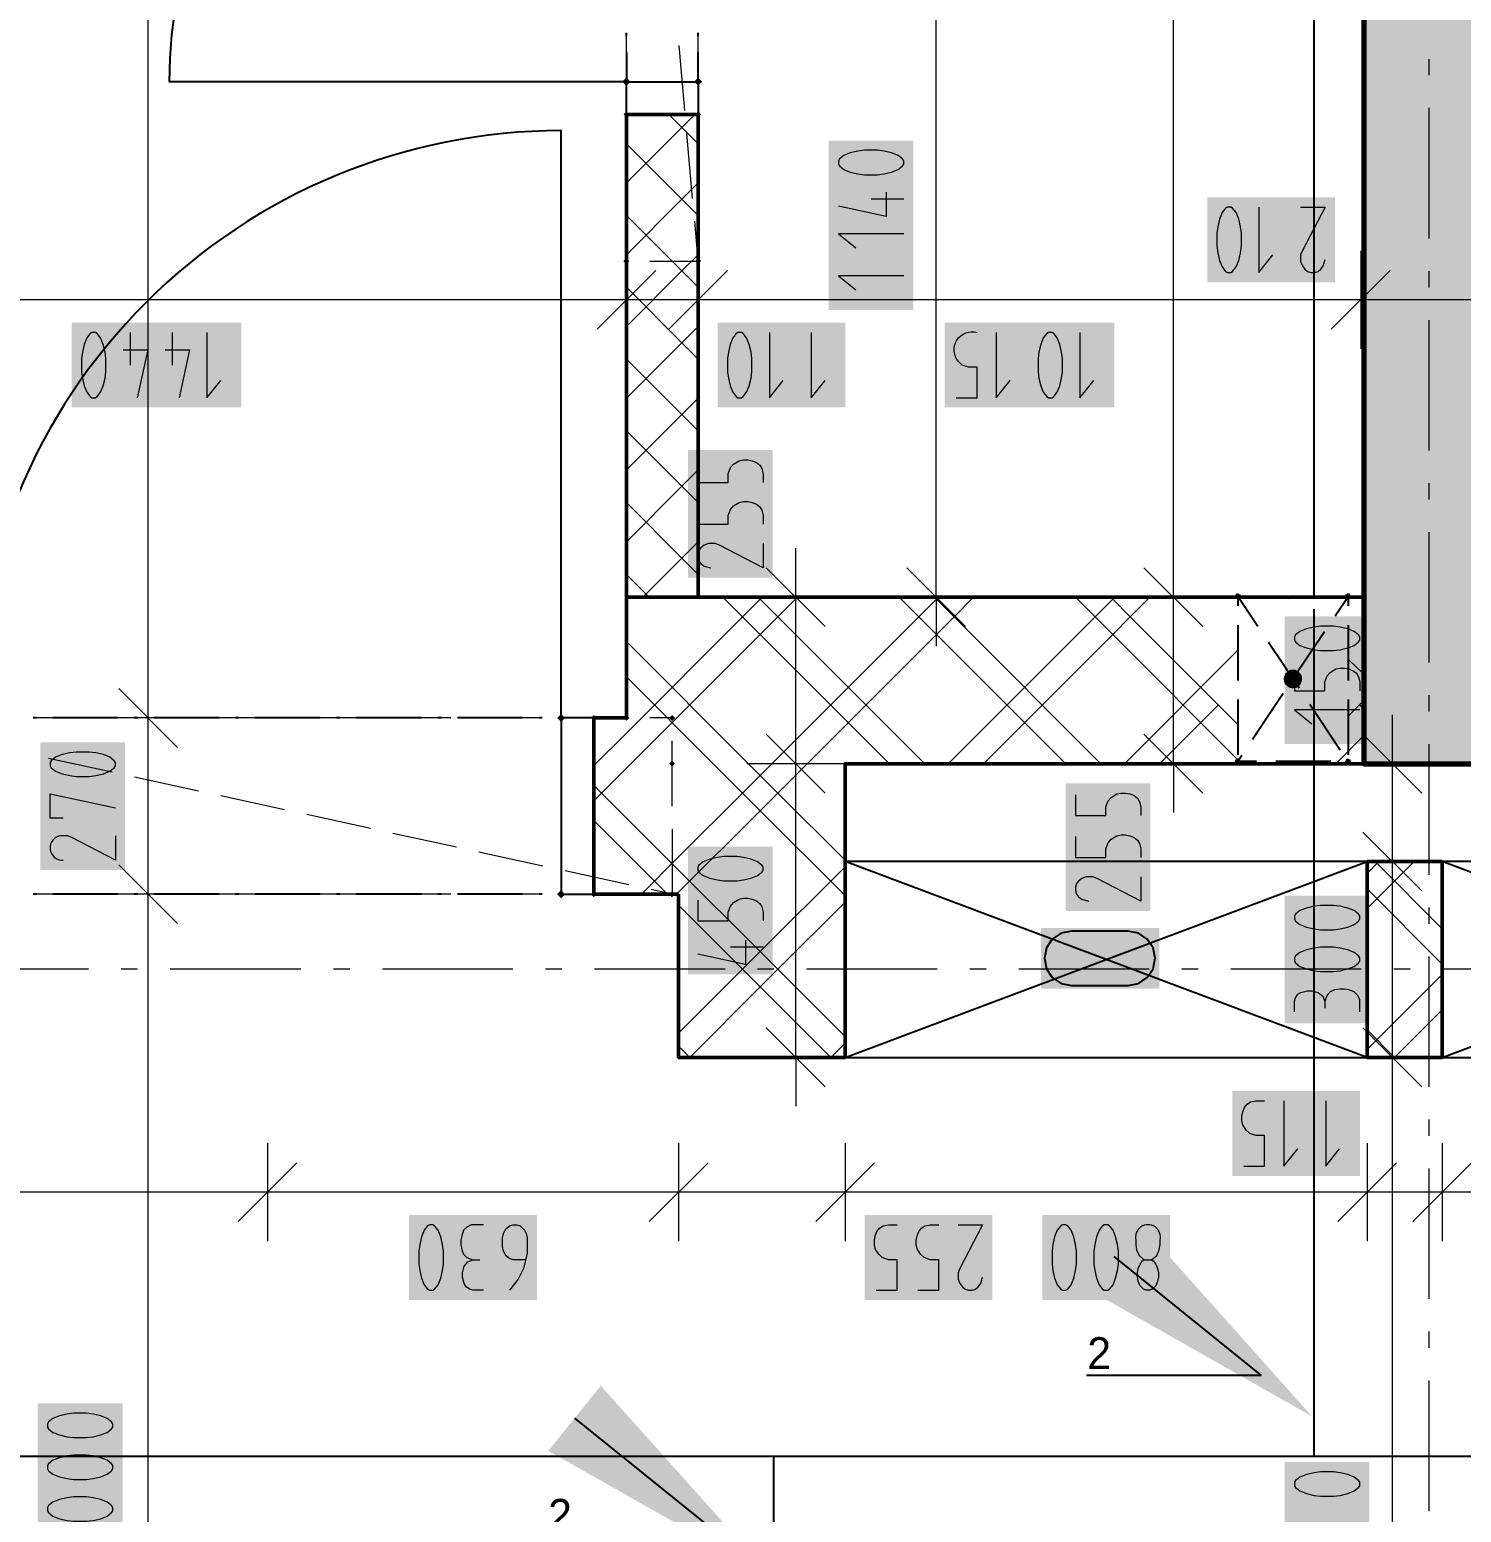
# Model space of a CAD drawing. Header units: millimetres. Extents: x 0 to 594, y 0 to 420.
# Drawn here: x 259.97 to 282.46, y 246.69 to 269.98 of the extents above; entities that cross this region are included whole.
import ezdxf
from ezdxf import colors
from ezdxf.entities.mleader import LeaderData, LeaderLine
from ezdxf.math import Vec2, Vec3

# ---------------------------------------------------------------- set-up
doc = ezdxf.new("R2010")
doc.units = ezdxf.units.MM
doc.header["$LTSCALE"] = 8
for name, color, linetype in [('PDF_Dvere', 7, 'Continuous'), ('PDF_Koty delkove', 7, 'Continuous'), ('PDF_Osy hlavni', 7, 'Continuous'), ('PDF_Popis Prostupy', 7, 'Continuous'), ('PDF_Preklady', 7, 'Continuous'), ('PDF_Pricky zdene', 7, 'Continuous'), ('PDF_Prostupy', 7, 'Continuous'), ('PDF_Rozvadece', 7, 'Continuous'), ('PDF_Steny akusticke', 7, 'Continuous'), ('PDF_Steny obvodove nosne', 7, 'Continuous'), ('RED_2.5mm^2', 1, 'Continuous'), ('SYMS', 7, 'Continuous')]:
    doc.layers.add(name, color=color, linetype=linetype)

msp = doc.modelspace()

# ---------------------------------------------------------------- linework, layer by layer
at = {"layer": 'PDF_Dvere', "lineweight": 25}
for points in [[(269.343, 269.621), (269.343, 269.163), (262.168, 269.163, -0.414213), (269.343, 276.338)], [(268.278, 259.169), (268.318, 259.169), (268.318, 268.394, 0.414214), (259.094, 259.169), (259.771, 259.169)]]:
    msp.add_lwpolyline(points, format="xyb", dxfattribs=at)
for points in [[(269.343, 269.878), (269.343, 269.929)], [(270.471, 269.878), (270.471, 269.929)], [(270.471, 269.163), (270.471, 269.621)], [(260.078, 259.169), (260.027, 259.169)], [(261.359, 259.169), (260.334, 259.169)], [(261.667, 259.169), (261.616, 259.169)], [(262.948, 259.169), (261.923, 259.169)], [(263.256, 259.169), (263.204, 259.169)], [(264.537, 259.169), (263.512, 259.169)], [(264.844, 259.169), (264.793, 259.169)], [(266.126, 259.169), (265.101, 259.169)], [(266.433, 259.169), (266.382, 259.169)], [(267.714, 259.169), (266.689, 259.169)], [(268.022, 259.169), (267.971, 259.169)], [(260.078, 256.401), (260.027, 256.401)], [(261.359, 256.401), (260.334, 256.401)], [(261.667, 256.401), (261.616, 256.401)], [(262.948, 256.401), (261.923, 256.401)], [(263.256, 256.401), (263.204, 256.401)], [(264.537, 256.401), (263.512, 256.401)], [(264.844, 256.401), (264.793, 256.401)], [(266.126, 256.401), (265.101, 256.401)], [(266.433, 256.401), (266.382, 256.401)], [(267.714, 256.401), (266.689, 256.401)], [(268.022, 256.401), (267.971, 256.401)], [(268.318, 256.401), (268.278, 256.401)]]:
    msp.add_lwpolyline(points, dxfattribs=at)
for points in [[(270.471, 269.163), (270.471, 268.65), (269.343, 268.65), (269.343, 269.163)], [(268.318, 256.401), (268.831, 256.401), (268.831, 259.169), (268.318, 259.169)]]:
    msp.add_lwpolyline(points, close=True, dxfattribs=at)
at = {"layer": 'PDF_Dvere', "lineweight": 25, "transparency": 33554559}
for points in [[(269.343, 269.099), (269.279, 269.163), (269.407, 269.163), (269.343, 269.227)], [(270.471, 269.099), (270.407, 269.163), (270.535, 269.163), (270.471, 269.227)], [(268.382, 259.169), (268.318, 259.105), (268.318, 259.233), (268.254, 259.169)], [(268.382, 256.401), (268.318, 256.337), (268.318, 256.466), (268.254, 256.401)]]:
    msp.add_solid(points, dxfattribs=at)
at = {"layer": 'PDF_Koty delkove', "lineweight": 18}
for points in [[(261.831, 201.257), (261.831, 202.743), (261.831, 233.134), (261.831, 235.902), (261.831, 256.401), (261.831, 259.169), (261.831, 289.56), (261.831, 291.046), (261.831, 340.194), (261.831, 344.089)], [(277.933, 258.451), (277.933, 261.065), (277.933, 282.897), (277.933, 284.384), (277.933, 291.046)], [(274.21, 261.065), (274.21, 272.75), (274.21, 282.897)], [(273.424, 267.428), (273.424, 267.045), (272.673, 267.21)], [(273.698, 267.319), (273.185, 267.319)], [(278.836, 266.168), (278.864, 266.184), (278.918, 266.253), (278.96, 266.356), (278.987, 266.476), (279.001, 266.577), (279.001, 266.782), (278.987, 266.885), (278.96, 267.004), (278.918, 267.107), (278.864, 267.176), (278.836, 267.193), (278.782, 267.193), (278.754, 267.176), (278.7, 267.107), (278.659, 267.004), (278.632, 266.885), (278.618, 266.782)], [(279.275, 267.193), (279.275, 266.168), (279.493, 266.441)], [(279.932, 267.193), (280.315, 267.193), (279.959, 266.509), (279.932, 266.441), (279.932, 266.338), (279.959, 266.271), (280, 266.219), (280.041, 266.184), (280.096, 266.168), (280.15, 266.168), (280.205, 266.184), (280.247, 266.219), (280.288, 266.271), (280.315, 266.372)], [(273.698, 266.771), (272.673, 266.771), (272.945, 266.553)], [(278.618, 266.782), (278.618, 266.577), (278.632, 266.476), (278.659, 266.356), (278.7, 266.253), (278.754, 266.184), (278.782, 266.168), (278.836, 266.168)], [(269.343, 266.506), (269.343, 265.737), (269.343, 264.968)], [(270.471, 266.506), (270.471, 265.737), (270.471, 264.968)], [(280.875, 266.506), (280.875, 265.737), (280.875, 264.968)], [(269.805, 266.198), (268.882, 265.276)], [(270.932, 266.198), (270.01, 265.276)], [(281.336, 266.198), (280.413, 265.276)], [(273.698, 266.114), (272.673, 266.114), (272.945, 265.896)], [(309.318, 265.737), (302.453, 265.737), (298.286, 265.737), (294.558, 265.737), (293.431, 265.737), (283.027, 265.737), (280.875, 265.737), (270.471, 265.737), (269.343, 265.737), (254.584, 265.737)], [(260.922, 264.216), (260.95, 264.199), (261.004, 264.199), (261.032, 264.216), (261.087, 264.284), (261.128, 264.387), (261.156, 264.507), (261.17, 264.608), (261.17, 264.813), (261.156, 264.916), (261.128, 265.036), (261.087, 265.138), (261.032, 265.207), (261.004, 265.224), (260.95, 265.224), (260.922, 265.207), (260.868, 265.138), (260.827, 265.036), (260.8, 264.916), (260.786, 264.813)], [(261.552, 265.224), (261.552, 264.712)], [(262.209, 265.224), (262.209, 264.712)], [(262.757, 265.224), (262.757, 264.199), (262.976, 264.472)], [(271.589, 265.224), (271.589, 264.199), (271.807, 264.472)], [(272.246, 265.224), (272.246, 264.199), (272.464, 264.472)], [(275.152, 265.224), (275.152, 264.199), (275.371, 264.472)], [(276.466, 265.224), (276.466, 264.199), (276.685, 264.472)], [(260.786, 264.813), (260.786, 264.608), (260.8, 264.507), (260.827, 264.387), (260.868, 264.284), (260.922, 264.216)], [(261.443, 264.951), (261.827, 264.951), (261.662, 264.199)], [(262.1, 264.951), (262.484, 264.951), (262.319, 264.199)], [(270.464, 263.197), (270.464, 262.868), (270.942, 262.868), (270.942, 263.006), (270.977, 263.101), (271.028, 263.156), (271.113, 263.21), (271.181, 263.224), (271.249, 263.224), (271.318, 263.21), (271.386, 263.183), (271.437, 263.142), (271.472, 263.088), (271.489, 263.006), (271.489, 262.868)], [(270.464, 262.54), (270.464, 262.211), (270.942, 262.211), (270.942, 262.349), (270.977, 262.444), (271.028, 262.499), (271.113, 262.553), (271.181, 262.567), (271.249, 262.567), (271.318, 262.553), (271.386, 262.526), (271.437, 262.485), (271.472, 262.431), (271.489, 262.349), (271.489, 262.211)], [(271.489, 261.91), (271.489, 261.526), (270.805, 261.883), (270.737, 261.91), (270.634, 261.91), (270.567, 261.883), (270.515, 261.842), (270.48, 261.801), (270.464, 261.746), (270.464, 261.692), (270.48, 261.636), (270.515, 261.595), (270.567, 261.554), (270.668, 261.526)], [(272.002, 261.065), (272.002, 261.834)], [(272.463, 260.604), (271.54, 261.526)], [(274.671, 260.604), (273.749, 261.526)], [(278.394, 260.604), (277.471, 261.526)], [(272.77, 261.065), (272.002, 261.065), (271.233, 261.065)], [(272.002, 253.839), (272.002, 258.451), (272.002, 261.065)], [(274.979, 261.065), (274.21, 261.065), (273.441, 261.065)], [(274.21, 261.065), (274.21, 260.296)], [(278.701, 261.065), (277.933, 261.065), (277.164, 261.065)], [(280.448, 260.61), (280.243, 260.61), (280.142, 260.596), (280.022, 260.569), (279.919, 260.528), (279.851, 260.474), (279.834, 260.446), (279.834, 260.392), (279.851, 260.364), (279.919, 260.31), (280.022, 260.269), (280.142, 260.241)], [(280.142, 260.241), (280.243, 260.227), (280.448, 260.227), (280.551, 260.241), (280.671, 260.269), (280.773, 260.31), (280.842, 260.364), (280.859, 260.392), (280.859, 260.446), (280.842, 260.474), (280.773, 260.528), (280.671, 260.569), (280.551, 260.596), (280.448, 260.61)], [(279.834, 259.926), (279.834, 259.598), (280.312, 259.598), (280.312, 259.735), (280.347, 259.83), (280.398, 259.885), (280.483, 259.939), (280.551, 259.953), (280.619, 259.953), (280.688, 259.939), (280.756, 259.912), (280.807, 259.871), (280.842, 259.817), (280.859, 259.735), (280.859, 259.598)], [(262.292, 258.708), (261.37, 259.63)], [(280.859, 259.296), (279.834, 259.296), (280.107, 259.078)], [(281.372, 258.451), (281.372, 259.22)], [(262.6, 259.169), (261.831, 259.169), (261.062, 259.169)], [(272.463, 257.99), (271.54, 258.913)], [(278.394, 257.99), (277.471, 258.913)], [(281.833, 257.99), (280.911, 258.913)], [(272.77, 258.451), (272.002, 258.451), (271.233, 258.451)], [(278.701, 258.451), (277.933, 258.451), (277.164, 258.451)], [(277.933, 258.451), (277.933, 257.683)], [(282.141, 258.451), (281.372, 258.451), (280.603, 258.451)], [(281.372, 233.852), (281.372, 235.287), (281.372, 236.312), (281.372, 238.464), (281.372, 253.839), (281.372, 256.914), (281.372, 258.451)], [(260.497, 257.594), (260.293, 257.594), (260.293, 257.977), (261.318, 257.759)], [(276.395, 257.963), (276.395, 257.635), (276.873, 257.635), (276.873, 257.772), (276.908, 257.867), (276.959, 257.922), (277.044, 257.977)], [(277.044, 257.977), (277.112, 257.99), (277.18, 257.99), (277.249, 257.977), (277.317, 257.949), (277.368, 257.908), (277.403, 257.854), (277.42, 257.772), (277.42, 257.635)], [(276.395, 257.306), (276.395, 256.978), (276.873, 256.978), (276.873, 257.115), (276.908, 257.21), (276.959, 257.265), (277.044, 257.319), (277.112, 257.333), (277.18, 257.333), (277.249, 257.319), (277.317, 257.292), (277.368, 257.251), (277.403, 257.197), (277.42, 257.115), (277.42, 256.978)], [(281.833, 256.453), (280.911, 257.375)], [(271.078, 256.994), (270.873, 256.994), (270.772, 256.98), (270.652, 256.953), (270.549, 256.912), (270.48, 256.858), (270.464, 256.83), (270.464, 256.776), (270.48, 256.748), (270.549, 256.694), (270.652, 256.653), (270.772, 256.625), (270.873, 256.611), (271.078, 256.611), (271.181, 256.625), (271.3, 256.653), (271.403, 256.694), (271.472, 256.748), (271.489, 256.776), (271.489, 256.83), (271.472, 256.858), (271.403, 256.912), (271.3, 256.953)], [(271.3, 256.953), (271.181, 256.98), (271.078, 256.994)], [(282.141, 256.914), (281.372, 256.914), (280.603, 256.914)], [(262.292, 255.94), (261.37, 256.863)], [(277.42, 256.676), (277.42, 256.293), (276.736, 256.649), (276.668, 256.676), (276.565, 256.676), (276.498, 256.649), (276.446, 256.608), (276.412, 256.567), (276.395, 256.512), (276.395, 256.458), (276.412, 256.403), (276.446, 256.362), (276.498, 256.321), (276.599, 256.293)], [(262.6, 256.401), (261.831, 256.401), (261.062, 256.401)], [(270.464, 256.31), (270.464, 255.982), (270.942, 255.982), (270.942, 256.119), (270.977, 256.214), (271.028, 256.269), (271.113, 256.323), (271.181, 256.337), (271.249, 256.337), (271.318, 256.323), (271.386, 256.296), (271.437, 256.255), (271.472, 256.201), (271.489, 256.119), (271.489, 255.982)], [(280.243, 256.225), (280.142, 256.211), (280.022, 256.184), (279.919, 256.143), (279.851, 256.089), (279.834, 256.061), (279.834, 256.007), (279.851, 255.979), (279.919, 255.925), (280.022, 255.884), (280.142, 255.856), (280.243, 255.842), (280.448, 255.842), (280.551, 255.856), (280.671, 255.884), (280.773, 255.925), (280.842, 255.979), (280.859, 256.007), (280.859, 256.061), (280.842, 256.089), (280.773, 256.143), (280.671, 256.184), (280.551, 256.211), (280.448, 256.225)], [(280.448, 256.225), (280.243, 256.225)], [(271.215, 255.68), (271.215, 255.297), (270.464, 255.462)], [(271.489, 255.571), (270.977, 255.571)], [(279.834, 254.556), (279.834, 254.72), (279.851, 254.775), (279.886, 254.829), (279.937, 254.857), (280.038, 254.884), (280.107, 254.884), (280.209, 254.857), (280.278, 254.802), (280.312, 254.72), (280.312, 254.611)], [(280.859, 254.556), (280.859, 254.747), (280.824, 254.815), (280.773, 254.87), (280.688, 254.897), (280.619, 254.911), (280.551, 254.911), (280.466, 254.897), (280.398, 254.87), (280.347, 254.815), (280.312, 254.72)], [(272.463, 253.378), (271.54, 254.3)], [(281.833, 253.378), (280.911, 254.3)], [(272.77, 253.839), (272.002, 253.839), (271.233, 253.839)], [(272.002, 253.839), (272.002, 253.07)], [(282.141, 253.839), (281.372, 253.839), (280.603, 253.839)], [(279.038, 252.131), (279.366, 252.131), (279.366, 252.609), (279.229, 252.609), (279.134, 252.644), (279.079, 252.695), (279.025, 252.78), (279.011, 252.848), (279.011, 252.916), (279.025, 252.985), (279.052, 253.053), (279.093, 253.104), (279.147, 253.139), (279.229, 253.156), (279.366, 253.156)], [(279.668, 253.156), (279.668, 252.131), (279.886, 252.404)], [(280.325, 253.156), (280.325, 252.131), (280.543, 252.404)], [(263.706, 252.489), (263.706, 251.721), (263.706, 250.952)], [(270.163, 252.489), (270.163, 251.721), (270.163, 250.952)], [(272.777, 252.489), (272.777, 251.721), (272.777, 250.952)], [(280.977, 252.489), (280.977, 251.721), (280.977, 250.952)], [(282.156, 252.489), (282.156, 251.721), (282.156, 250.952)], [(264.167, 252.182), (263.245, 251.259)], [(270.625, 252.182), (269.702, 251.259)], [(273.238, 252.182), (272.316, 251.259)], [(281.438, 252.182), (280.516, 251.259)], [(282.617, 252.182), (281.695, 251.259)], [(412.176, 251.721), (400.747, 251.721), (392.855, 251.721), (385.372, 251.721), (307.678, 251.721), (300.196, 251.721), (292.969, 251.721), (290.356, 251.721), (282.156, 251.721), (280.977, 251.721), (272.777, 251.721), (270.163, 251.721), (263.706, 251.721), (207.024, 251.721)], [(266.907, 251.208), (266.839, 251.173), (266.784, 251.122), (266.757, 251.037), (266.743, 250.968), (266.743, 250.9), (266.757, 250.815), (266.784, 250.747), (266.839, 250.696), (266.934, 250.661)], [(267.098, 251.208), (266.907, 251.208)], [(267.755, 250.661), (267.564, 250.661), (267.509, 250.678), (267.468, 250.712), (267.441, 250.747), (267.414, 250.797), (267.4, 250.866), (267.4, 251.002), (267.414, 251.071), (267.441, 251.122), (267.468, 251.156), (267.509, 251.191), (267.564, 251.208), (267.618, 251.208), (267.673, 251.191), (267.714, 251.156), (267.741, 251.122), (267.769, 251.071), (267.783, 251.002), (267.783, 250.763), (267.728, 250.524), (267.646, 250.353), (267.509, 250.183)], [(273.265, 250.183), (273.594, 250.183), (273.594, 250.661), (273.457, 250.661), (273.361, 250.696), (273.306, 250.747), (273.252, 250.832), (273.238, 250.9), (273.238, 250.968), (273.252, 251.037), (273.279, 251.105), (273.32, 251.156), (273.374, 251.191), (273.457, 251.208), (273.594, 251.208)], [(273.922, 250.183), (274.251, 250.183), (274.251, 250.661), (274.114, 250.661), (274.018, 250.696), (273.963, 250.747), (273.909, 250.832), (273.895, 250.9), (273.895, 250.968), (273.909, 251.037), (273.936, 251.105), (273.977, 251.156)], [(273.977, 251.156), (274.031, 251.191), (274.114, 251.208), (274.251, 251.208)], [(274.552, 251.208), (274.936, 251.208), (274.579, 250.524), (274.552, 250.456), (274.552, 250.353), (274.579, 250.286), (274.62, 250.234), (274.661, 250.2), (274.716, 250.183), (274.771, 250.183), (274.826, 250.2), (274.867, 250.234), (274.908, 250.286), (274.936, 250.387)], [(276.685, 250.797), (276.685, 250.592), (276.699, 250.491), (276.726, 250.371), (276.767, 250.268), (276.822, 250.2), (276.849, 250.183), (276.904, 250.183), (276.932, 250.2), (276.986, 250.268), (277.027, 250.371), (277.055, 250.491), (277.069, 250.592), (277.069, 250.797), (277.055, 250.9), (277.027, 251.02), (276.986, 251.122), (276.932, 251.191), (276.904, 251.208), (276.849, 251.208), (276.822, 251.191), (276.767, 251.122), (276.726, 251.02)], [(276.726, 251.02), (276.699, 250.9), (276.685, 250.797)], [(267.098, 250.183), (266.934, 250.183), (266.879, 250.2), (266.825, 250.234), (266.797, 250.286), (266.77, 250.387), (266.77, 250.456), (266.797, 250.558), (266.852, 250.627), (266.934, 250.661), (267.043, 250.661)], [(277.589, 250.661), (277.616, 250.643), (277.657, 250.592), (277.684, 250.524), (277.698, 250.456), (277.698, 250.387), (277.684, 250.319), (277.657, 250.251), (277.602, 250.2), (277.561, 250.183), (277.506, 250.183), (277.465, 250.2), (277.41, 250.251), (277.383, 250.319), (277.369, 250.387), (277.369, 250.456), (277.383, 250.524), (277.41, 250.592), (277.451, 250.643), (277.479, 250.661)], [(260.559, 247.578), (260.44, 247.551), (260.337, 247.51), (260.268, 247.456), (260.252, 247.428), (260.252, 247.374), (260.268, 247.346), (260.337, 247.292), (260.44, 247.25), (260.559, 247.223), (260.661, 247.209), (260.866, 247.209), (260.968, 247.223), (261.088, 247.25), (261.191, 247.292), (261.26, 247.346), (261.277, 247.374), (261.277, 247.428), (261.26, 247.456), (261.191, 247.51), (261.088, 247.551), (260.968, 247.578), (260.866, 247.592)], [(260.866, 247.592), (260.661, 247.592), (260.559, 247.578)], [(280.448, 247.329), (280.243, 247.329), (280.142, 247.315), (280.022, 247.288), (279.919, 247.247), (279.851, 247.193), (279.834, 247.165), (279.834, 247.111), (279.851, 247.083), (279.919, 247.028), (280.022, 246.987), (280.142, 246.959), (280.243, 246.946), (280.448, 246.946), (280.551, 246.959), (280.671, 246.987), (280.773, 247.028), (280.842, 247.083), (280.859, 247.111), (280.859, 247.165)], [(280.859, 247.165), (280.842, 247.193), (280.773, 247.247), (280.671, 247.288), (280.551, 247.315), (280.448, 247.329)]]:
    msp.add_lwpolyline(points, dxfattribs=at)
for points in [[(273.287, 268.085), (273.082, 268.085), (272.98, 268.071), (272.86, 268.044), (272.758, 268.003), (272.689, 267.949), (272.673, 267.921), (272.673, 267.867), (272.689, 267.839), (272.758, 267.785), (272.86, 267.743), (272.98, 267.716), (273.082, 267.702), (273.287, 267.702), (273.389, 267.716), (273.509, 267.743), (273.612, 267.785), (273.68, 267.839), (273.698, 267.867), (273.698, 267.921), (273.68, 267.949), (273.612, 268.003), (273.509, 268.044), (273.389, 268.071)], [(270.932, 264.813), (270.932, 264.608), (270.946, 264.507), (270.973, 264.387), (271.014, 264.284), (271.068, 264.216), (271.096, 264.199), (271.15, 264.199), (271.178, 264.216), (271.232, 264.284), (271.274, 264.387), (271.301, 264.507), (271.315, 264.608), (271.315, 264.813), (271.301, 264.916), (271.274, 265.036), (271.232, 265.138), (271.178, 265.207), (271.15, 265.224), (271.096, 265.224), (271.068, 265.207), (271.014, 265.138), (270.973, 265.036), (270.946, 264.916)], [(275.809, 264.813), (275.809, 264.608), (275.823, 264.507), (275.85, 264.387), (275.891, 264.284), (275.946, 264.216), (275.974, 264.199), (276.028, 264.199), (276.056, 264.216), (276.11, 264.284), (276.151, 264.387), (276.179, 264.507), (276.193, 264.608), (276.193, 264.813), (276.179, 264.916), (276.151, 265.036), (276.11, 265.138), (276.056, 265.207), (276.028, 265.224), (275.974, 265.224), (275.946, 265.207), (275.891, 265.138), (275.85, 265.036), (275.823, 264.916)], [(260.907, 258.634), (260.702, 258.634), (260.601, 258.62), (260.481, 258.593), (260.378, 258.552), (260.31, 258.498), (260.293, 258.47), (260.293, 258.416), (260.31, 258.388), (260.378, 258.334), (260.481, 258.293), (260.601, 258.265), (260.702, 258.251), (260.907, 258.251), (261.01, 258.265), (261.13, 258.293), (261.232, 258.334), (261.301, 258.388), (261.318, 258.416), (261.318, 258.47), (261.301, 258.498), (261.232, 258.552), (261.13, 258.593), (261.01, 258.62)], [(280.448, 255.568), (280.243, 255.568), (280.142, 255.554), (280.022, 255.527), (279.919, 255.486), (279.851, 255.432), (279.834, 255.404), (279.834, 255.35), (279.851, 255.322), (279.919, 255.268), (280.022, 255.227), (280.142, 255.199), (280.243, 255.185), (280.448, 255.185), (280.551, 255.199), (280.671, 255.227), (280.773, 255.268), (280.842, 255.322), (280.859, 255.35), (280.859, 255.404), (280.842, 255.432), (280.773, 255.486), (280.671, 255.527), (280.551, 255.554)], [(266.086, 250.797), (266.086, 250.592), (266.1, 250.491), (266.127, 250.371), (266.168, 250.268), (266.222, 250.2), (266.25, 250.183), (266.304, 250.183), (266.332, 250.2), (266.386, 250.268), (266.427, 250.371), (266.455, 250.491), (266.469, 250.592), (266.469, 250.797), (266.455, 250.9), (266.427, 251.02), (266.386, 251.122), (266.332, 251.191), (266.304, 251.208), (266.25, 251.208), (266.222, 251.191), (266.168, 251.122), (266.127, 251.02), (266.1, 250.9)], [(276.028, 250.797), (276.028, 250.592), (276.042, 250.491), (276.069, 250.371), (276.11, 250.268), (276.164, 250.2), (276.192, 250.183), (276.247, 250.183), (276.275, 250.2), (276.329, 250.268), (276.37, 250.371), (276.398, 250.491), (276.412, 250.592), (276.412, 250.797), (276.398, 250.9), (276.37, 251.02), (276.329, 251.122), (276.275, 251.191), (276.247, 251.208), (276.192, 251.208), (276.164, 251.191), (276.11, 251.122), (276.069, 251.02), (276.042, 250.9)], [(260.866, 248.249), (260.661, 248.249), (260.559, 248.235), (260.44, 248.208), (260.337, 248.167), (260.268, 248.113), (260.252, 248.085), (260.252, 248.031), (260.268, 248.003), (260.337, 247.949), (260.44, 247.908), (260.559, 247.88), (260.661, 247.866), (260.866, 247.866), (260.968, 247.88), (261.088, 247.908), (261.191, 247.949), (261.26, 248.003), (261.277, 248.031), (261.277, 248.085), (261.26, 248.113), (261.191, 248.167), (261.088, 248.208), (260.968, 248.235)], [(260.866, 246.935), (260.661, 246.935), (260.559, 246.921), (260.44, 246.894), (260.337, 246.853), (260.268, 246.799), (260.252, 246.771), (260.252, 246.717), (260.268, 246.689), (260.337, 246.635), (260.44, 246.593), (260.559, 246.566), (260.661, 246.552), (260.866, 246.552), (260.968, 246.566), (261.088, 246.593), (261.191, 246.635), (261.26, 246.689), (261.277, 246.717), (261.277, 246.771), (261.26, 246.799), (261.191, 246.853), (261.088, 246.894), (260.968, 246.921)]]:
    msp.add_lwpolyline(points, close=True, dxfattribs=at)
for points in [[(274.522, 264.199), (274.851, 264.199), (274.851, 264.677), (274.714, 264.677), (274.618, 264.712), (274.563, 264.763, -0.753191), (274.851, 265.224)], [(261.318, 257.32), (261.318, 256.937), (260.635, 257.293), (260.566, 257.32), (260.464, 257.32, 0.981731), (260.497, 256.937)]]:
    msp.add_lwpolyline(points, format="xyb", dxfattribs=at)
msp.add_lwpolyline([(277.342, 250.968), (277.342, 250.9), (277.356, 250.815), (277.396, 250.729), (277.451, 250.678), (277.479, 250.661), (277.589, 250.661), (277.616, 250.678), (277.671, 250.729), (277.712, 250.815), (277.726, 250.9), (277.726, 250.968, 1.260125)], format="xyb", close=True, dxfattribs=at)
at = {"layer": 'PDF_Koty delkove', "color": 7, "lineweight": 18, "true_color": 0xffffff, "transparency": 33554559}
for points in [[(273.851, 265.577), (273.851, 268.239), (272.519, 265.577), (272.519, 268.239)], [(280.469, 267.347), (278.464, 267.347), (280.469, 266.014), (278.464, 266.014)], [(263.294, 265.378), (260.633, 265.378), (263.294, 264.046), (260.633, 264.046)], [(272.783, 265.378), (270.778, 265.378), (272.783, 264.046), (270.778, 264.046)], [(277.004, 265.378), (274.342, 265.378), (277.004, 264.046), (274.342, 264.046)], [(271.643, 261.373), (271.643, 263.378), (270.31, 261.373), (270.31, 263.378)], [(281.013, 258.759), (281.013, 260.764), (279.681, 258.759), (279.681, 260.764)], [(261.472, 256.783), (261.472, 258.788), (260.14, 256.783), (260.14, 258.788)], [(277.574, 256.139), (277.574, 258.144), (276.241, 256.139), (276.241, 258.144)], [(271.643, 255.143), (271.643, 257.148), (270.31, 255.143), (270.31, 257.148)], [(281.013, 254.374), (281.013, 256.379), (279.681, 254.374), (279.681, 256.379)], [(280.862, 253.31), (278.857, 253.31), (280.862, 251.977), (278.857, 251.977)], [(267.937, 251.362), (265.932, 251.362), (267.937, 250.029), (265.932, 250.029)], [(275.089, 251.362), (273.085, 251.362), (275.089, 250.029), (273.085, 250.029)], [(277.88, 251.362), (275.875, 251.362), (277.88, 250.029), (275.875, 250.029)], [(261.431, 245.741), (261.431, 248.403), (260.098, 245.741), (260.098, 248.403)], [(281.013, 244.821), (281.013, 247.483), (279.681, 244.821), (279.681, 247.483)]]:
    msp.add_solid(points, dxfattribs=at)
at = {"layer": 'PDF_Osy hlavni', "lineweight": 18}
for points in [[(281.951, 269.263), (281.951, 269.519)], [(281.951, 266.7), (281.951, 268.75)], [(281.951, 265.932), (281.951, 266.188)], [(281.951, 263.369), (281.951, 265.419)], [(281.951, 262.6), (281.951, 262.857)], [(281.951, 260.038), (281.951, 262.088)], [(281.951, 259.269), (281.951, 259.525)], [(281.951, 256.707), (281.951, 258.757)], [(281.951, 255.938), (281.951, 256.194)], [(281.951, 253.375), (281.951, 255.425)], [(260.898, 255.223), (258.848, 255.223)], [(261.667, 255.223), (261.411, 255.223)], [(264.229, 255.223), (262.179, 255.223)], [(264.998, 255.223), (264.742, 255.223)], [(267.561, 255.223), (265.511, 255.223)], [(268.329, 255.223), (268.073, 255.223)], [(270.892, 255.223), (268.842, 255.223)], [(271.661, 255.223), (271.404, 255.223)], [(274.223, 255.223), (272.173, 255.223)], [(274.992, 255.223), (274.736, 255.223)], [(277.554, 255.223), (275.504, 255.223)], [(278.323, 255.223), (278.067, 255.223)], [(280.885, 255.223), (278.835, 255.223)], [(281.654, 255.223), (281.398, 255.223)], [(284.217, 255.223), (282.167, 255.223)], [(281.951, 252.607), (281.951, 252.863)], [(281.951, 250.044), (281.951, 252.094)], [(281.951, 249.275), (281.951, 249.532)], [(281.951, 246.713), (281.951, 248.763)]]:
    msp.add_lwpolyline(points, dxfattribs=at)
at = {"layer": 'PDF_Popis Prostupy', "lineweight": 25}
msp.add_lwpolyline([(279.884, 259.674), (279.901, 259.688), (279.914, 259.703), (279.926, 259.721), (279.934, 259.741), (279.939, 259.762), (279.94, 259.783), (279.938, 259.804), (279.933, 259.824), (279.924, 259.844), (279.912, 259.861), (279.898, 259.877), (279.881, 259.89), (279.862, 259.9), (279.842, 259.907), (279.821, 259.91), (279.8, 259.91), (279.779, 259.907), (279.759, 259.9), (279.741, 259.89), (279.724, 259.878), (279.709, 259.862), (279.697, 259.845), (279.688, 259.825), (279.683, 259.805), (279.681, 259.784), (279.682, 259.763), (279.686, 259.742), (279.694, 259.723), (279.705, 259.704), (279.719, 259.688), (279.735, 259.675), (279.754, 259.664), (279.773, 259.656), (279.794, 259.652), (279.815, 259.651), (279.836, 259.654), (279.857, 259.66), (279.876, 259.669)], close=True, dxfattribs=at)
for points in [[(279.704, 259.707), (279.704, 259.707)], [(279.736, 259.888), (279.736, 259.888)], [(279.884, 259.674), (279.884, 259.674)], [(279.917, 259.855), (279.917, 259.855)]]:
    msp.add_lwpolyline(points, dxfattribs=at)
at = {"layer": 'PDF_Popis Prostupy', "lineweight": 25, "transparency": 33554559}
for points in [[(279.8, 259.91), (279.693, 259.836), (279.682, 259.771)], [(279.8, 259.91), (279.682, 259.771), (279.865, 259.898)], [(279.865, 259.898), (279.682, 259.771), (279.704, 259.707)], [(279.693, 259.836), (279.8, 259.91), (279.736, 259.888)], [(279.865, 259.898), (279.704, 259.707), (279.917, 259.855)], [(279.917, 259.855), (279.704, 259.707), (279.755, 259.664)], [(279.917, 259.855), (279.755, 259.664), (279.939, 259.791)], [(279.939, 259.791), (279.755, 259.664), (279.82, 259.652)], [(279.939, 259.791), (279.82, 259.652), (279.927, 259.726)], [(279.927, 259.726), (279.82, 259.652), (279.884, 259.674)]]:
    msp.add_solid(points, dxfattribs=at)
at = {"layer": 'PDF_Preklady', "lineweight": 18}
for points in [[(269.343, 268.853), (269.343, 269.878)], [(270.263, 268.708), (270.173, 269.729)], [(270.471, 268.853), (270.471, 269.878)], [(269.343, 267.469), (269.343, 268.494)], [(270.384, 267.33), (270.294, 268.351)], [(270.471, 267.469), (270.471, 268.494)], [(269.343, 266.344), (269.343, 267.11)], [(269.713, 266.344), (270.471, 266.344), (270.416, 266.972)], [(270.471, 266.344), (270.471, 267.11)], [(269.354, 266.344), (269.343, 266.344)], [(261.052, 259.169), (260.027, 259.169)], [(262.436, 259.169), (261.411, 259.169)], [(263.819, 259.169), (262.794, 259.169)], [(265.203, 259.169), (264.178, 259.169)], [(266.587, 259.169), (265.562, 259.169)], [(267.971, 259.169), (266.946, 259.169)], [(268.831, 259.169), (268.329, 259.169)], [(269.343, 259.169), (268.831, 259.169)], [(269.354, 259.169), (269.343, 259.169)], [(270.061, 259.169), (269.713, 259.169)], [(270.061, 259.167), (270.061, 259.169)], [(270.061, 258.451), (270.061, 258.808)], [(261.27, 258.316), (260.268, 258.534)], [(270.061, 257.783), (270.061, 258.451)], [(262.622, 258.021), (261.62, 258.239)], [(263.974, 257.727), (262.972, 257.945)], [(265.326, 257.433), (264.324, 257.651)], [(266.678, 257.138), (265.676, 257.356)], [(270.061, 257.424), (270.061, 256.401), (269.713, 256.401)], [(268.03, 256.844), (267.028, 257.062)], [(269.382, 256.549), (268.38, 256.767)], [(261.052, 256.401), (260.027, 256.401)], [(262.436, 256.401), (261.411, 256.401)], [(263.819, 256.401), (262.794, 256.401)], [(265.203, 256.401), (264.178, 256.401)], [(266.587, 256.401), (265.562, 256.401)], [(267.971, 256.401), (266.946, 256.401)], [(269.354, 256.401), (268.831, 256.401), (268.329, 256.401)], [(270.061, 256.401), (269.732, 256.473)]]:
    msp.add_lwpolyline(points, dxfattribs=at)
at = {"layer": 'PDF_Preklady', "lineweight": 18, "transparency": 33554559}
for points in [[(269.343, 268.604), (269.297, 268.65), (269.39, 268.65), (269.343, 268.696)], [(269.343, 268.604), (269.297, 268.65), (269.39, 268.65), (269.343, 268.696)], [(270.471, 268.604), (270.425, 268.65), (270.517, 268.65), (270.471, 268.696)], [(270.471, 268.604), (270.425, 268.65), (270.517, 268.65), (270.471, 268.696)], [(269.343, 266.298), (269.297, 266.344), (269.39, 266.344), (269.343, 266.39)], [(269.39, 266.344), (269.343, 266.298), (269.343, 266.39), (269.297, 266.344)], [(270.475, 266.298), (270.425, 266.34), (270.517, 266.348), (270.467, 266.39)], [(270.517, 266.344), (270.471, 266.298), (270.471, 266.39), (270.425, 266.344)], [(270.471, 266.298), (270.425, 266.344), (270.517, 266.344), (270.471, 266.39)], [(268.877, 259.169), (268.831, 259.123), (268.831, 259.215), (268.785, 259.169)], [(268.877, 259.169), (268.831, 259.123), (268.831, 259.215), (268.785, 259.169)], [(269.39, 259.169), (269.343, 259.123), (269.343, 259.215), (269.297, 259.169)], [(269.39, 259.169), (269.343, 259.123), (269.343, 259.215), (269.297, 259.169)], [(270.061, 259.123), (270.015, 259.169), (270.107, 259.169), (270.061, 259.215)], [(270.107, 259.169), (270.061, 259.123), (270.061, 259.215), (270.015, 259.169)], [(270.061, 258.405), (270.015, 258.451), (270.107, 258.451), (270.061, 258.498)], [(270.061, 258.405), (270.015, 258.451), (270.107, 258.451), (270.061, 258.498)], [(268.877, 256.401), (268.831, 256.355), (268.831, 256.448), (268.785, 256.401)], [(268.877, 256.401), (268.831, 256.355), (268.831, 256.448), (268.785, 256.401)], [(270.107, 256.401), (270.061, 256.355), (270.061, 256.448), (270.015, 256.401)], [(270.061, 256.355), (270.015, 256.401), (270.107, 256.401), (270.061, 256.448)], [(270.106, 256.392), (270.051, 256.356), (270.071, 256.447), (270.016, 256.411)]]:
    msp.add_solid(points, dxfattribs=at)
at = {"layer": 'PDF_Pricky zdene', "lineweight": 9}
for points in [[(270.42, 268.65), (270.215, 268.445), (269.343, 267.574)], [(270.471, 268.189), (270.215, 268.445), (270.01, 268.65)], [(270.471, 267.061), (270.215, 267.318), (269.343, 268.189)], [(270.471, 267.574), (270.215, 267.318), (269.343, 266.446)], [(270.471, 265.934), (270.215, 266.19), (269.343, 267.061)], [(270.471, 266.446), (270.215, 266.19), (269.343, 265.319)], [(270.471, 264.806), (270.215, 265.063), (269.343, 265.934)], [(270.471, 265.319), (270.215, 265.063), (269.343, 264.191)], [(270.471, 263.679), (270.215, 263.935), (269.343, 264.806)], [(270.471, 264.191), (270.215, 263.935), (269.343, 263.064)], [(270.471, 262.551), (270.215, 262.808), (269.343, 263.679)], [(270.471, 263.064), (270.215, 262.808), (269.343, 261.936)], [(270.471, 261.424), (270.215, 261.68), (269.343, 262.551)], [(270.471, 261.936), (270.215, 261.68), (269.6, 261.065)], [(269.702, 261.065), (269.343, 261.424)]]:
    msp.add_lwpolyline(points, dxfattribs=at)
at = {"layer": 'PDF_Pricky zdene', "lineweight": 50}
msp.add_lwpolyline([(270.471, 268.65), (270.471, 266.344), (270.471, 261.065), (269.343, 261.065), (269.343, 266.344), (269.343, 268.65), (270.471, 268.65)], dxfattribs=at)
at = {"layer": 'PDF_Prostupy', "lineweight": 25}
for points in [[(278.945, 261.079), (278.945, 260.928)], [(279.238, 261.079), (278.945, 261.079)], [(279.259, 260.607), (278.945, 261.079)], [(280.406, 261.079), (279.541, 261.079)], [(280.474, 260.776), (280.676, 261.079), (280.676, 260.928)], [(278.945, 260.625), (278.945, 259.76)], [(280.676, 260.625), (280.676, 259.76)], [(280.306, 260.524), (279.826, 259.804)], [(279.907, 259.635), (279.427, 260.355)], [(278.945, 259.457), (278.945, 258.591)], [(279.658, 259.552), (279.178, 258.832)], [(280.676, 259.457), (280.676, 258.591)], [(280.555, 258.663), (280.075, 259.383)], [(279.01, 258.58), (278.945, 258.483)], [(279.238, 258.483), (278.945, 258.483)], [(280.406, 258.483), (279.541, 258.483)]]:
    msp.add_lwpolyline(points, dxfattribs=at)
at = {"layer": 'PDF_Prostupy', "lineweight": 25, "transparency": 33554559}
for points in [[(278.945, 261.133), (278.999, 261.079), (278.891, 261.079), (278.945, 261.025)], [(278.999, 261.079), (278.945, 261.025), (278.945, 261.133), (278.891, 261.079)], [(278.975, 261.034), (278.9, 261.049), (278.99, 261.109), (278.915, 261.124)], [(280.73, 261.079), (280.676, 261.025), (280.676, 261.133), (280.622, 261.079)], [(280.676, 261.133), (280.73, 261.079), (280.622, 261.079), (280.676, 261.025)], [(280.706, 261.124), (280.721, 261.049), (280.631, 261.109), (280.646, 261.034)], [(278.945, 258.537), (278.999, 258.483), (278.891, 258.483), (278.945, 258.429)], [(278.999, 258.483), (278.945, 258.429), (278.945, 258.537), (278.891, 258.483)], [(278.975, 258.528), (278.99, 258.453), (278.9, 258.513), (278.915, 258.438)], [(280.676, 258.537), (280.73, 258.483), (280.622, 258.483), (280.676, 258.429)], [(280.73, 258.483), (280.676, 258.429), (280.676, 258.537), (280.622, 258.483)], [(280.706, 258.438), (280.631, 258.453), (280.721, 258.513), (280.646, 258.528)]]:
    msp.add_solid(points, dxfattribs=at)
at = {"layer": 'PDF_Rozvadece', "lineweight": 25}
for points in [[(280.977, 253.839), (280.977, 256.914), (272.777, 256.914), (272.777, 253.839)], [(290.356, 253.839), (290.356, 256.914), (282.156, 256.914), (282.156, 253.839)], [(276.334, 255.822), (276.171, 255.789), (276.032, 255.697), (275.94, 255.558), (275.907, 255.395), (275.94, 255.231), (276.032, 255.093), (276.171, 255), (276.334, 254.968), (277.222, 254.968), (277.385, 255), (277.524, 255.093), (277.616, 255.231), (277.649, 255.395), (277.616, 255.558), (277.524, 255.697), (277.385, 255.789), (277.222, 255.822)]]:
    msp.add_lwpolyline(points, close=True, dxfattribs=at)
for points in [[(272.777, 253.839), (280.977, 256.914)], [(280.977, 253.839), (272.777, 256.914)], [(282.156, 253.839), (290.356, 256.914)], [(290.356, 253.839), (282.156, 256.914)]]:
    msp.add_lwpolyline(points, dxfattribs=at)
at = {"layer": 'PDF_Rozvadece', "color": 7, "lineweight": 25, "true_color": 0xffffff, "transparency": 33554559}
msp.add_solid([(277.715, 255.873), (275.854, 255.873), (277.715, 254.916), (275.854, 254.916)], dxfattribs=at)
at = {"layer": 'PDF_Steny akusticke', "lineweight": 50}
for points in [[(270.163, 256.401), (270.163, 253.839), (272.777, 253.839), (272.777, 258.451), (280.926, 258.451), (280.926, 261.065), (280.875, 261.065), (270.471, 261.065), (269.343, 261.065), (269.343, 259.169)], [(270.163, 256.401), (270.061, 256.401), (268.831, 256.401), (268.831, 259.169), (269.343, 259.169)]]:
    msp.add_lwpolyline(points, dxfattribs=at)
at = {"layer": 'PDF_Steny akusticke', "lineweight": 9}
for points in [[(271.168, 260.758), (270.86, 261.065)], [(271.445, 261.034), (271.414, 261.065)], [(272.029, 261.065), (271.721, 260.758), (271.445, 261.034), (271.475, 261.065)], [(273.935, 260.758), (273.628, 261.065)], [(274.212, 261.034), (274.181, 261.065)], [(274.796, 261.065), (274.489, 260.758), (274.212, 261.034), (274.243, 261.065)], [(276.703, 260.758), (276.395, 261.065)], [(276.98, 261.034), (276.949, 261.065)], [(277.564, 261.065), (277.256, 260.758), (276.98, 261.034), (277.01, 261.065)], [(279.778, 261.065), (279.778, 261.065)], [(271.168, 260.758), (271.445, 261.034)], [(273.935, 260.758), (274.212, 261.034)], [(276.703, 260.758), (276.98, 261.034)], [(269.415, 258.451), (271.445, 260.481), (271.168, 260.758), (269.343, 258.933)], [(271.445, 260.481), (271.721, 260.758)], [(272.183, 258.451), (274.212, 260.481), (273.935, 260.758), (271.629, 258.451)], [(274.028, 258.451), (271.721, 260.758)], [(274.212, 260.481), (274.489, 260.758)], [(274.95, 258.451), (276.98, 260.481), (276.703, 260.758), (274.397, 258.451)], [(276.795, 258.451), (274.489, 260.758)], [(276.98, 260.481), (277.256, 260.758)], [(278.945, 259.069), (277.256, 260.758)], [(271.26, 258.451), (269.343, 260.368)], [(273.474, 258.451), (271.445, 260.481)], [(276.242, 258.451), (274.212, 260.481)], [(279.009, 258.451), (276.98, 260.481)], [(278.945, 260.232), (277.164, 258.451)], [(280.926, 259.856), (280.685, 260.086)], [(270.707, 258.451), (269.343, 259.815)], [(280.676, 259.196), (280.926, 259.446)], [(277.718, 258.451), (278.64, 259.374)], [(280.926, 259.302), (280.854, 259.374)], [(268.831, 258.421), (269.343, 258.933)], [(280.485, 258.451), (280.926, 258.892)], [(268.831, 257.867), (268.954, 257.99), (269.415, 258.451)], [(270.163, 256.986), (271.168, 257.99), (271.445, 258.267), (271.629, 258.451)], [(270.163, 256.432), (271.445, 257.713), (271.721, 257.99), (272.183, 258.451)], [(272.777, 256.381), (271.445, 257.713), (271.168, 257.99), (270.707, 258.451)], [(272.777, 256.934), (271.721, 257.99), (271.445, 258.267), (271.26, 258.451)], [(279.563, 258.451), (279.563, 258.451)], [(279.932, 258.451), (279.963, 258.483)], [(270.163, 256.781), (268.954, 257.99), (268.831, 258.113)], [(269.989, 256.401), (268.831, 257.56)], [(269.579, 256.401), (270.163, 256.986)], [(280.977, 256.729), (281.162, 256.914)], [(280.977, 256.176), (281.715, 256.914)], [(282.156, 255.858), (281.1, 256.914)], [(270.163, 254.218), (271.168, 255.223), (271.445, 255.499), (272.777, 256.832)], [(272.777, 254.167), (271.721, 255.223), (271.445, 255.499), (270.163, 256.781)], [(270.133, 256.401), (270.163, 256.432)], [(282.156, 255.305), (280.977, 256.483)], [(272.777, 256.278), (271.721, 255.223), (271.445, 254.946), (270.338, 253.839), (270.163, 254.013)], [(272.552, 253.839), (271.445, 254.946), (271.168, 255.223), (270.163, 256.227)], [(280.977, 253.962), (282.156, 255.141)], [(281.408, 253.839), (282.156, 254.587)], [(281.408, 253.839), (280.977, 254.27)], [(272.552, 253.839), (272.777, 254.064)]]:
    msp.add_lwpolyline(points, dxfattribs=at)
msp.add_lwpolyline([(279.747, 261.034), (279.747, 261.034)], close=True, dxfattribs=at)
at = {"layer": 'PDF_Steny akusticke', "lineweight": 50}
msp.add_lwpolyline([(282.156, 256.914), (280.977, 256.914), (280.977, 253.839), (282.156, 253.839)], close=True, dxfattribs=at)
at = {"layer": 'PDF_Steny obvodove nosne', "lineweight": 70}
msp.add_lwpolyline([(282.976, 342.603), (280.926, 342.603), (280.926, 340.194), (280.926, 261.065), (280.926, 258.451), (282.976, 258.451), (282.976, 261.065), (282.976, 340.194), (282.976, 340.348)], dxfattribs=at)
at = {"layer": 'PDF_Steny obvodove nosne', "color": 9, "lineweight": 9, "true_color": 0xc0c0c0, "transparency": 33554559}
msp.add_solid([(282.976, 258.451), (282.976, 342.603), (280.926, 258.451), (280.926, 342.603)], dxfattribs=at)
at = {"layer": 'RED_2.5mm^2'}
for p, q in [((280.142, 261.065), (280.142, 291.636)), ((280.142, 247.573), (280.142, 260.876)), ((139.315, 247.573), (499.132, 247.573)), ((271.66, 200.38), (271.66, 247.573))]:
    msp.add_line(p, q, dxfattribs=at)

# ---------------------------------------------------------------- leaders
at = {"layer": 'SYMS'}
ml = msp.add_multileader_mtext('Standard', dxfattribs=at)
ml.set_content('2', color=256)
ml.set_leader_properties()
ml.build(insert=Vec2(0, 0))
ml.multileader.update_dxf_attribs({"text_right_attachment_type": 6, "dogleg_length": 0.36})
ctx = ml.context
ctx.base_point, ctx.char_height, ctx.plane_origin = Vec3(274.62, 249.193), 0.5, Vec3(280.111, 248.2)
ctx.right_attachment, ctx.text_align_type = 6, 2
notes = []
notes.append((ctx, [(0, (1, 1, 0), (279.314, 248.843), (-1, 0), 0.36, [(0, [(280.111, 248.2)], 0, [])])]))
ctx.mtext.insert, ctx.mtext.alignment, ctx.mtext.flow_direction = Vec3(276.954, 249.443), 3, 5
ml = msp.add_multileader_mtext('Standard', dxfattribs=at)
ml.set_content('2', color=256)
ml.set_leader_properties()
ml.build(insert=Vec2(0, 0))
ml.multileader.update_dxf_attribs({"text_right_attachment_type": 6, "dogleg_length": 0.36})
ctx = ml.context
ctx.base_point, ctx.char_height, ctx.plane_origin = Vec3(266.153, 246.653), 0.5, Vec3(271.644, 245.661)
ctx.right_attachment, ctx.text_align_type = 6, 2
notes.append((ctx, [(0, (1, 1, 0), (270.847, 246.303), (-1, 0), 0.36, [(0, [(271.644, 245.661)], 0, [])])]))
ctx.mtext.insert, ctx.mtext.alignment, ctx.mtext.flow_direction = Vec3(268.487, 246.903), 3, 5
for ctx, leaders in notes:
    for number, flags, end, landing, length, lines in leaders:
        leader = LeaderData()
        leader.index, (leader.has_last_leader_line, leader.has_dogleg_vector, leader.attachment_direction) = number, flags
        leader.last_leader_point, leader.dogleg_vector, leader.dogleg_length = Vec3(end), Vec3(landing), length
        for number, points, colour, breaks in lines:
            line = LeaderLine()
            line.index, line.vertices, line.color, line.breaks = number, Vec3.list(points), colors.encode_raw_color(colour), breaks
            leader.lines.append(line)
        ctx.leaders.append(leader)

doc.saveas('drawing.dxf')
